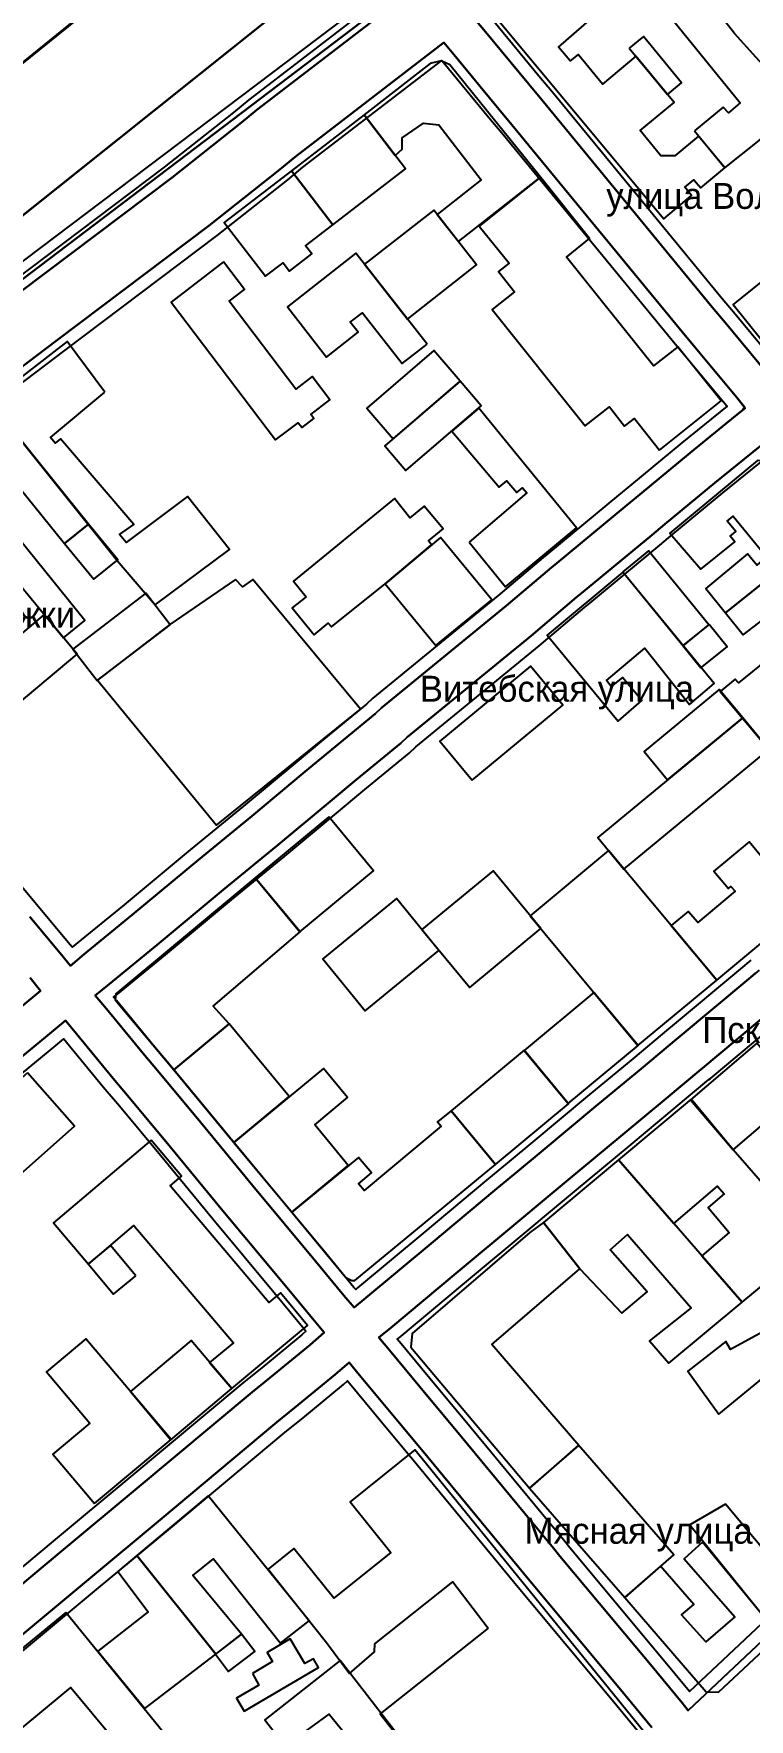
# Model space of a CAD drawing. Extents: x -1571 to 863, y -881 to 2148.
# Drawn here: x -40.2 to 125.2, y 183 to 572.8 of the extents above; entities that cross this region are included whole.
import ezdxf

# ---------------------------------------------------------------- set-up
doc = ezdxf.new("R2010")
doc.units = 0
for name, color, linetype in [('AREAS', 62, 'CONTINUOUS'), ('BUILDINGS_CONTEXT', 9, 'CONTINUOUS'), ('LABELS', 7, 'CONTINUOUS'), ('LAND_EDGE', 8, 'CONTINUOUS'), ('ROADS_CITY', 8, 'CONTINUOUS'), ('SIDEWALKS', 9, 'CONTINUOUS'), ('WATER', 5, 'CONTINUOUS')]:
    doc.layers.add(name, color=color, linetype=linetype)

msp = doc.modelspace()

# ---------------------------------------------------------------- linework, layer by layer
at = {"layer": 'AREAS'}
for points in [[(-101.2, 484), (-98.3, 480.5), (-95.8, 480), (40, 582.7), (55.9, 596.4), (70.8, 612.7), (82, 626.8), (90.6, 639.1), (98.3, 652.5), (109, 678.4), (108.4, 682.4), (104, 683.4), (98.6, 667.8), (92.3, 655.3), (70.008, 629.593), (73.4, 626.6), (70.8, 623.8), (67.609, 626.891), (47.5, 604.8), (32, 590.5)], [(-107.937, 464.089), (-97.522, 471.983), (-85.723, 480.882), (-68.73, 493.778), (-43.122, 513.184), (-8.178, 539.541), (7.896, 552.242), (11.429, 555.169), (49.056, 584.159), (69.429, 604.728), (81.999, 617.395), (93.29, 633.661), (97.891, 641.575), (101.471, 650.526), (104.867, 659.611), (104.3, 659.8), (100.9, 651.7), (93.3, 637.6), (84.7, 624.7), (73.5, 610.7), (57.8, 593.4), (41.9, 580.3), (-104.6, 469.1), (-107.8, 465.5)], [(41.1, 445.6), (52.8, 431.3), (65.7, 441.9), (53.9, 456.3)]]:
    msp.add_lwpolyline(points, close=True, dxfattribs=at)
msp.add_lwpolyline([(-42.146, 577.163), (-149.7, 490.3), (-148.3, 479), (-131.9, 495.9), (-130.9, 494.8), (-120.826, 502.933), (-123.8, 506.7), (-120.8, 509), (-117.945, 505.259), (-93.034, 525.372), (26.2, 622.1)], dxfattribs=at)
at = {"layer": 'BUILDINGS_CONTEXT'}
for points in [[(112.6, 550.3), (119.6, 541.8), (127.5, 548.1), (136.8, 556.2), (121.8, 572.8), (95.2, 606.8), (79.2, 591.6), (90.6, 577.9), (102.1, 589.2), (105, 585.8), (102.9, 584), (104.1, 582.3), (103.8, 580.7), (123.1, 556.8), (120.4, 554.5), (119.2, 555.8)], [(119.6, 541.8), (113.5, 549.1), (108, 544.5), (104.8, 544.5), (100, 550.4), (107.9, 556.9), (99, 567.6), (91.3, 561.1), (85.7, 568), (83.8, 566.5), (81.1, 569.7), (90.6, 577.9), (79.2, 591.6), (66.9, 579.8), (67.3, 575.8), (105.5, 530), (111.9, 535.4), (110.3, 537.3), (112.4, 539), (114, 537.1)], [(97.5, 569.4), (106.307, 558.692), (109.6, 561.4), (100.793, 572.108)], [(53.1, 531), (58, 524.7), (77, 539.6), (56, 565.6), (54, 566.5), (51.5, 565.9), (36.2, 554), (43.4, 544.6), (45, 546.1), (45, 548.7), (49.9, 552.1), (53.5, 551.7), (63.3, 539)], [(19.4, 541.1), (29, 528.6), (45.799, 541.502), (36.199, 554.002)], [(29, 528.6), (19.4, 541.1), (3.9, 529.1), (13.4, 516.7), (17.5, 519.8), (19, 517.9), (24.1, 521.9), (22.7, 523.7)], [(104.5, 476.5), (118.7, 487.9), (108.7, 500.4), (103.1, 496), (83, 521.1), (88.3, 525.4), (77, 539.6), (62.8, 528.3), (69.7, 519.7), (67.3, 517.8), (71, 513.1), (65.8, 509), (87.3, 482.1), (92.9, 486.5), (96.4, 482), (98.7, 483.8)], [(46.2, 506.8), (62.214, 519.311), (52.3, 532), (36.286, 519.489)], [(127.9, 515.3), (121.5, 510.2), (131.6, 497.6), (134.5, 497.3), (165.4, 522.3), (156, 533.4), (130, 512.7)], [(3.7, 520), (-8.4, 510.7), (15.7, 478.9), (21, 482.8), (21.9, 481.7), (24.6, 483.8), (23.9, 484.7), (28.3, 488.1), (24.2, 493.5), (20.4, 490.6), (5, 510.9), (8.6, 513.6)], [(50.8, 501), (34.3, 522), (18.5, 509.6), (27.5, 498), (34.8, 503.8), (33, 506.1), (35.8, 508.2), (45, 496.5)], [(-23.7, 489.9), (-32.4, 501.6), (-50.4, 487.7), (-20.9, 451), (-12.1, 440.7), (5.1, 453.5), (-4.6, 465.8), (-18.8, 455.1), (-20.3, 457), (-17, 459.3), (-34, 479.1), (-35.2, 478.1), (-36.3, 479.4)], [(42.896, 479.096), (58.4, 492.4), (52.304, 499.504), (36.8, 486.2)], [(58.411, 492.409), (41, 477.5), (45.889, 471.791), (63.3, 486.7)], [(-27.5, 459.4), (-50.4, 487.7), (-67.5, 474.6), (-33.3, 433.1), (-28.3, 437.1), (-52.8, 467.4), (-46.9, 472.1), (-33, 454.9)], [(60.5, 455.2), (68.9, 444.9), (85.3, 458.5), (62.7, 486.2), (56.5, 480.9), (67.4, 467.9), (69.2, 469.4), (71.5, 466.7), (72.8, 467.8), (73.8, 466.6)], [(-53.2, 448), (-48.8, 451.7), (-67.5, 474.6), (-84.5, 461.5), (-46.4, 415.7), (-30.1, 429.3), (-37.7, 438.5), (-49.3, 428.8), (-71.5, 455.5), (-62.8, 462.7), (-60.9, 460.4), (-62.5, 459.1)], [(127.1, 474.1), (106.9, 457.3), (114, 449), (121.9, 455.3), (120.8, 456.6), (122.1, 457.7), (120.1, 460.1), (121.5, 461.2), (129.2, 451.8), (127, 449.9), (124.8, 452.5), (115.2, 444.5), (119.7, 438.9), (143.2, 457.7), (129.9, 473.8)], [(22.8, 442.6), (19.6, 440), (24.7, 433.8), (27.9, 436.5), (28.7, 435.6), (41.1, 445.6), (51.8, 454.6), (51.1, 455.5), (54.5, 458.3), (50.1, 463.5), (46.8, 460.8), (43.2, 465.3), (19.9, 446.2)], [(-27.5, 459.4), (-33, 454.9), (-26.237, 446.634), (-20.737, 451.134)], [(169.8, 425.5), (143.2, 457.7), (119.7, 438.9), (123.8, 433.8), (134.7, 442.1), (140.1, 435.8), (138.1, 434.3), (137.7, 434.8), (122.7, 422.7), (122, 423.5), (118.5, 420.7), (128.2, 409.1), (148.4, 425.8), (157.6, 415.2)], [(95.99, 448.313), (109.952, 431.237), (115.9, 436.1), (101.938, 453.176)], [(96, 448.3), (78.5, 433.7), (94.9, 413.8), (100.4, 418.6), (95.9, 423.9), (93.3, 421.8), (92.2, 423.2), (101.1, 430.7), (111.4, 417.7), (117.1, 422.5)], [(6.5, 446.6), (-8.7, 436.2), (-25.4, 423.3), (2.1, 389.8), (35.4, 416.6), (10.5, 446.6), (8.1, 444.9)], [(-8.631, 436.11), (-14.205, 443.406), (-31.1, 430.5), (-25.526, 423.204)], [(115.973, 436.159), (109.9, 431.3), (114.027, 426.141), (120.1, 431)], [(61.2, 400.2), (82.1, 417.5), (74.63, 426.525), (53.73, 409.225)], [(106.312, 400.245), (123.7, 414.6), (118.288, 421.155), (100.9, 406.8)], [(123.7, 414.6), (90.2, 386.9), (96.262, 379.569), (129.762, 407.269)], [(28.019, 391.716), (11, 377.6), (21.381, 365.084), (38.4, 379.2)], [(117.7, 353.9), (150.6, 381.4), (140.6, 393.3), (135.8, 389.3), (137.9, 386.8), (136, 385.2), (135.6, 385.8), (131.5, 382.4), (132, 381.8), (130, 380.1), (125.2, 385.9), (117, 379.1), (120.4, 375.1), (121, 375.6), (122, 374.5), (113.3, 367.3), (111.1, 369.8), (107.2, 366.6)], [(117.7, 353.9), (92.7, 383.9), (74.6, 368.8), (99.5, 338.8)], [(49.582, 365.621), (60.631, 352.262), (77.049, 365.841), (66, 379.2)], [(-21.3, 349.4), (-7.8, 333.2), (5, 343.8), (1.3, 347.9), (21.4, 365.1), (11, 377.6), (-21.2, 350.8)], [(53.5, 360.8), (43.7, 372.8), (26.632, 358.861), (36.432, 346.861)], [(83.4, 325.4), (99.522, 338.818), (89.3, 351.1), (73.178, 337.682)], [(-7.805, 333.206), (6.1, 316.4), (18.905, 326.994), (5, 343.8)], [(136.83, 327.764), (126.974, 339.331), (111.643, 326.266), (121.5, 314.7)], [(56.3, 323.7), (66.6, 311.3), (83.481, 325.322), (73.181, 337.722)], [(-41.596, 332.504), (-65.2, 311.6), (-54.304, 299.296), (-30.7, 320.2)], [(6.1, 316.4), (19.5, 300.3), (32.5, 311.1), (24.8, 320.5), (32.4, 326.8), (26.8, 333.5)], [(34.1, 284.5), (66.6, 311.3), (56.3, 323.7), (53.2, 321.2), (54, 320.2), (36.2, 305.3), (34.9, 306.8), (37.9, 309.4), (34.9, 312.9), (19.5, 300.3), (32, 285.2), (33.4, 284.5)], [(111.8, 326.4), (95, 312.4), (107.8, 297.7), (117.9, 306.3), (119.4, 304.5), (115.7, 301.4), (120.6, 295.6), (114.3, 290.2), (123.6, 279.5), (134.8, 288.8), (136.8, 286.8), (142, 291.2), (121.5, 314.7)], [(-13, 316.9), (-35.6, 297.8), (-27.5, 288.3), (-17, 297.2), (6, 270.1), (0.5, 265.5), (5.6, 259.5), (23.1, 274.1), (16.9, 281.6), (14.2, 279.4), (-8.6, 306.4), (-6, 308.6)], [(95, 312.4), (77.7, 297.9), (86.1, 287.2), (95.8, 276.9), (101.6, 281.9), (93.1, 291.6), (97.1, 295.1), (111.8, 278.2), (102.2, 270.5), (106.6, 265.4), (123.6, 279.5)], [(47, 269.1), (74.4, 236.5), (85.8, 246.3), (65.7, 269.7), (86.1, 287.2), (77.7, 297.9), (74.5, 295.6), (47.3, 272.2)], [(-16.564, 285.556), (-22.4, 292.6), (-27.536, 288.344), (-21.7, 281.3)], [(149.1, 218.2), (165.2, 233.2), (130.9, 274), (120.9, 268.5), (119.8, 270.4), (111, 263.5), (118.2, 253.6), (129.8, 263.1), (141.2, 249.6), (140.3, 248.8), (148.3, 240), (150.3, 239.8), (141.3, 232.4), (140.5, 233.8), (137.3, 231.4)], [(-26.1, 232.9), (-8.4, 247.7), (-28.1, 271), (-37.2, 263.4), (-27.2, 251.5), (-35.7, 244.3)], [(-8.426, 247.678), (5.6, 259.5), (-3.774, 270.622), (-17.8, 258.8)], [(74.4, 236.5), (96.5, 211.2), (107.822, 221.09), (85.722, 246.39)], [(64.9, 204.1), (39.9, 184.3), (66.3, 150.6), (102.3, 175.7), (102.7, 177.9), (47.9, 245.3), (33, 233.3), (42.4, 221.6), (29.2, 211), (20, 222.5), (14, 217.7), (27.5, 200.8), (32.8, 193.6), (38.6, 198.6), (38.7, 200.5), (56.7, 214.8)], [(16.9, 200.6), (23.5, 205.8), (0.2, 234.7), (-16.3, 220.9), (1.9, 198.1), (7.9, 202.7), (-3.4, 216.3), (1.4, 220.1)], [(132.1, 202.4), (149.1, 218.2), (139.1, 229.4), (129.6, 221), (119.7, 232.8), (111.5, 228)], [(104.7, 218.4), (96.5, 211.2), (115.3, 189.4), (118.1, 189.3), (132.1, 202.4), (114.4, 224), (110.2, 220.1), (121.9, 206.7), (115.2, 200.9), (109.6, 207.2), (112.4, 209.6)], [(1.9, 198.1), (-16.3, 220.9), (-20.7, 217.2), (-13.7, 207.9), (-25.3, 198.8), (-14.5, 185.5)], [(-32.7, 207.7), (-66.6, 179.9), (-57.7, 168.8), (-31.6, 190.4), (-16.8, 172.6), (-9.2, 178.8)], [(7.9, 202.7), (1.858, 198.068), (4.9, 194.1), (10.942, 198.732)], [(10.4, 193.6), (11.9, 190.9), (6.7, 187.9), (8.5, 184.9), (25.7, 195), (24.5, 197), (22.5, 195.9), (19.1, 201.6), (13.8, 198.5), (15, 196.4)], [(48.2, 139.4), (66.3, 150.6), (30.7, 196.6), (13.3, 182.9), (18, 176.8), (28.1, 184.2), (47.7, 160.2), (36.4, 153.5)]]:
    msp.add_lwpolyline(points, close=True, dxfattribs=at)
at = {"layer": 'LAND_EDGE'}
for points in [[(-399.8, 747.8), (-486.8, 501.7), (-200.1, 427.7), (-193.1, 429.2), (-186.4, 434.5), (-148.3, 479), (-131.9, 495.9), (-130.9, 494.8), (18.1, 615.1)], [(32, 590.5), (-108.6, 478.2), (-131.4, 456.3), (-139.8, 443), (-177.4, 404.4), (-180.9, 404.8), (-186.5, 403.4), (-188.6, 400.9), (-195.5, 401.9), (-469.4, 471.6)]]:
    msp.add_lwpolyline(points, dxfattribs=at)
at = {"layer": 'ROADS_CITY'}
for points in [[(129.279, 494.355), (119.662, 505.975), (116.666, 509.57), (77.266, 557.47), (74.264, 561.073), (63.869, 573.666), (61.366, 576.693), (79.371, 594.872), (92.801, 608.405), (105.11, 626.139), (110.509, 635.425), (114.529, 645.474), (115.987, 649.375), (119.893, 645.059), (121.251, 643.409), (153.174, 605.983)], [(49.056, 584.159), (11.429, 555.169), (7.896, 552.242), (-8.178, 539.541), (-43.122, 513.184), (-68.73, 493.778), (-85.723, 480.882), (-97.522, 471.983), (-110.434, 462.195), (-118.469, 453.42), (-169.492, 397.395), (-179.155, 386.636), (-230.311, 332.183), (-244.043, 317.449), (-258.54, 301.606), (-263.946, 292.596), (-265.904, 284.622), (-264.94, 276.768), (-261.212, 267.268), (-255.643, 259.312), (-252.539, 255.673), (-220.852, 218.088), (-164.553, 151.29)], [(-60.27, 482.622), (-34.678, 502.016), (0.378, 528.459), (16.704, 541.358), (20.171, 544.231), (54.597, 570.755), (56.931, 567.934), (67.336, 555.327), (70.334, 551.73), (109.734, 503.83), (112.738, 500.225), (122.321, 488.645), (124.288, 486.228), (122.053, 484.385), (111.55, 475.882), (99.925, 466.262), (96.925, 463.762), (80.725, 450.362), (79.505, 449.345), (69.02, 440.457), (40.236, 416.889), (38.733, 415.487), (28.731, 407.267), (22.121, 401.758), (10.233, 391.869), (-2.065, 381.77), (-17.364, 369.071), (-28.47, 359.966), (-31.685, 357.279), (-34.025, 360.159), (-41.045, 368.583)], [(127.519, 356.257), (125.117, 354.255), (108.806, 340.629), (108.401, 340.326), (100.216, 333.455), (90.224, 325.161), (77.117, 314.256), (71.623, 309.66), (66.422, 305.36), (51.715, 293.053), (36.629, 280.465), (33.884, 278.207), (31.56, 280.978), (24.964, 288.972), (10.466, 306.37), (-1.628, 321.063), (-11.143, 332.581), (-14.842, 336.98), (-23.347, 347.286), (-25.94, 350.351), (-22.73, 353.034), (-11.636, 362.129), (3.665, 374.83), (15.967, 384.931), (27.879, 394.842), (34.469, 400.333), (44.667, 408.713), (46.164, 410.111), (74.78, 433.543), (85.295, 442.455), (86.475, 443.438), (102.675, 456.838), (105.675, 459.338), (117.25, 468.918), (127.747, 477.415)], [(-40.975, 354.441), (-38.584, 351.498), (-42.671, 348.065)], [(144.154, 216.165), (111.139, 185.039), (109.685, 186.847), (102.361, 195.676), (81.458, 220.78), (79.964, 222.573), (56.768, 250.668), (50.962, 257.674), (42.063, 268.374), (39.646, 271.293), (42.371, 273.535), (57.485, 286.147), (72.178, 298.44), (77.377, 302.74), (82.883, 307.344), (95.976, 318.239), (105.984, 326.545), (113.999, 333.274), (114.394, 333.571), (130.883, 347.345)], [(-46.234, 333.531), (-36.929, 341.135), (-32.839, 344.57), (-30.253, 341.514), (-21.758, 331.22), (-18.057, 326.819), (-8.572, 315.337), (3.534, 300.63), (18.036, 283.228), (24.64, 275.222), (26.981, 272.432), (23.707, 269.647), (14.454, 261.986), (10.345, 258.678), (-16.683, 236.056), (-33.278, 222.259), (-51.782, 206.856)], [(-102.763, 152.59), (-63.016, 185.745), (-46.018, 199.944), (-27.522, 215.341), (-10.917, 229.144), (16.055, 251.722), (20.146, 255.014), (29.493, 262.753), (32.743, 265.518), (35.137, 262.626), (44.038, 251.926), (49.832, 244.932), (73.036, 216.827), (74.542, 215.02), (95.439, 189.924), (102.715, 181.153)]]:
    msp.add_lwpolyline(points, dxfattribs=at)
at = {"layer": 'SIDEWALKS'}
for points in [[(153.174, 605.983), (121.251, 643.409), (119.893, 645.059), (115.987, 649.375), (114.529, 645.474), (110.509, 635.425), (105.11, 626.139), (92.801, 608.405), (79.371, 594.872), (61.366, 576.693), (63.869, 573.666), (74.264, 561.073), (77.266, 557.47), (116.666, 509.57), (119.662, 505.975), (129.279, 494.355)], [(131.598, 496.258), (121.97, 507.892), (118.977, 511.483), (79.577, 559.383), (76.573, 562.988), (66.182, 575.577), (65.409, 576.511), (81.502, 592.76), (95.115, 606.478), (107.644, 624.527), (113.213, 634.107), (117.058, 643.72), (117.621, 643.098), (118.952, 641.482), (150.89, 604.038)], [(47.066, 586.413), (9.556, 557.513), (6.009, 554.574), (-10.011, 541.916), (-44.931, 515.577), (-70.542, 496.168), (-87.533, 483.275), (-99.331, 474.376), (-112.463, 464.422), (-120.684, 455.443), (-121.358, 454.704), (-119.4, 452.8), (-112.2, 460.3), (-112.183, 460.285), (-110.434, 462.195), (-107.937, 464.089), (-107.8, 465.5), (-104.6, 469.1), (41.9, 580.3)], [(-41.045, 368.583), (-34.025, 360.159), (-31.685, 357.279), (-28.47, 359.966), (-17.364, 369.071), (-2.065, 381.77), (10.233, 391.869), (22.121, 401.758), (28.731, 407.267), (38.733, 415.487), (40.236, 416.889), (69.02, 440.457), (79.505, 449.345), (80.725, 450.362), (96.925, 463.762), (99.925, 466.262), (111.55, 475.882), (122.053, 484.385), (123.885, 485.896), (123.8, 486), (124.207, 486.328), (122.321, 488.645), (112.738, 500.225), (109.734, 503.83), (70.334, 551.73), (67.336, 555.327), (56.931, 567.934), (54.597, 570.755), (20.171, 544.231), (16.704, 541.358), (0.378, 528.459), (-34.678, 502.016), (-60.27, 482.622)], [(-58.458, 480.232), (-32.869, 499.623), (2.211, 526.084), (18.591, 539.026), (22.044, 541.887), (54.133, 566.61), (54.618, 566.023), (65.027, 553.412), (68.023, 549.817), (107.423, 501.917), (110.43, 498.308), (120.002, 486.742), (120.08, 486.647), (109.649, 478.204), (98.008, 468.57), (95.009, 466.07), (78.809, 452.67), (77.574, 451.642), (67.099, 442.762), (38.26, 419.149), (36.756, 417.744), (26.818, 409.578), (20.201, 404.064), (8.322, 394.181), (-3.975, 384.084), (-19.273, 371.386), (-30.383, 362.277), (-31.275, 361.532), (-31.709, 362.066), (-38.742, 370.505), (-50.93, 385.091)], [(127.747, 477.415), (117.25, 468.918), (105.675, 459.338), (102.675, 456.838), (86.475, 443.438), (85.295, 442.455), (74.78, 433.543), (46.164, 410.111), (44.667, 408.713), (34.469, 400.333), (27.879, 394.842), (15.967, 384.931), (3.665, 374.83), (-11.636, 362.129), (-22.73, 353.034), (-25.94, 350.351), (-23.347, 347.286), (-14.842, 336.98), (-11.143, 332.581), (-1.628, 321.063), (10.466, 306.37), (24.964, 288.972), (31.56, 280.978), (33.884, 278.207), (36.629, 280.465), (51.715, 293.053), (66.422, 305.36), (71.623, 309.66), (77.117, 314.256), (90.224, 325.161), (100.216, 333.455), (108.401, 340.326), (108.806, 340.629), (125.117, 354.255), (126.634, 355.519)], [(125.599, 358.562), (123.195, 356.559), (106.943, 342.982), (106.535, 342.677), (98.294, 335.758), (88.306, 327.468), (75.196, 316.559), (69.704, 311.967), (64.504, 307.666), (49.791, 295.355), (34.715, 282.775), (34.273, 282.411), (33.866, 282.896), (27.274, 290.887), (12.776, 308.284), (0.686, 322.972), (-8.839, 334.502), (-12.537, 338.9), (-21.045, 349.209), (-21.701, 349.984), (-20.817, 350.723), (-9.727, 359.814), (5.575, 372.516), (17.878, 382.619), (29.799, 392.536), (36.382, 398.022), (46.644, 406.456), (48.14, 407.851), (76.701, 431.238), (87.226, 440.158), (88.391, 441.13), (104.591, 454.53), (107.592, 457.03), (119.151, 466.596), (129.622, 475.073)], [(-42.671, 348.065), (-38.584, 351.498), (-40.975, 354.441)], [(130.883, 347.345), (114.394, 333.571), (113.999, 333.274), (105.984, 326.545), (95.976, 318.239), (82.883, 307.344), (77.377, 302.74), (72.178, 298.44), (57.485, 286.147), (42.371, 273.535), (39.646, 271.293), (42.063, 268.374), (50.962, 257.674), (56.768, 250.668), (79.964, 222.573), (81.458, 220.78), (102.361, 195.676), (109.685, 186.847), (111.139, 185.039), (144.154, 216.165)], [(-51.782, 206.856), (-33.278, 222.259), (-16.683, 236.056), (10.345, 258.678), (14.454, 261.986), (23.707, 269.647), (26.981, 272.432), (24.64, 275.222), (18.036, 283.228), (3.534, 300.63), (-8.572, 315.337), (-18.057, 326.819), (-21.758, 331.22), (-30.253, 341.514), (-32.839, 344.57), (-36.929, 341.135), (-46.234, 333.531)], [(142.126, 218.376), (111.433, 189.439), (104.668, 197.594), (83.763, 222.7), (82.273, 224.488), (59.079, 252.58), (53.271, 259.591), (44.371, 270.29), (43.876, 270.888), (44.285, 271.225), (59.409, 283.845), (74.096, 296.134), (79.296, 300.433), (84.804, 305.041), (97.894, 315.932), (107.906, 324.242), (115.865, 330.923), (116.257, 331.218), (132.805, 345.041)], [(-44.323, 331.218), (-35.015, 338.825), (-33.198, 340.351), (-32.555, 339.591), (-24.063, 329.3), (-20.361, 324.898), (-10.886, 313.428), (1.224, 298.716), (15.726, 281.313), (22.334, 273.304), (22.768, 272.787), (21.778, 271.945), (12.557, 264.31), (8.441, 260.997), (-18.604, 238.359), (-35.196, 224.566), (-53.703, 209.16)], [(102.715, 181.153), (95.439, 189.924), (74.542, 215.02), (73.036, 216.827), (49.832, 244.932), (44.038, 251.926), (35.137, 262.626), (32.743, 265.518), (29.493, 262.753), (20.146, 255.014), (16.055, 251.722), (-10.917, 229.144), (-27.522, 215.341), (-46.018, 199.944), (-63.016, 185.745), (-102.763, 152.59)], [(-100.805, 150.316), (-61.094, 183.442), (-44.097, 197.64), (-25.604, 213.034), (-8.996, 226.841), (17.959, 249.403), (22.043, 252.69), (31.422, 260.455), (32.371, 261.263), (32.829, 260.71), (41.729, 250.009), (47.521, 243.02), (70.727, 214.912), (72.237, 213.1), (93.132, 188.006), (100.099, 179.607)]]:
    msp.add_lwpolyline(points, dxfattribs=at)
at = {"layer": 'WATER'}
for points in [[(18.1, 615.1), (-130.9, 494.8), (-131.9, 495.9), (-148.3, 479), (-186.4, 434.5), (-193.1, 429.2), (-200.1, 427.7), (-486.8, 501.7), (-399.8, 747.8)], [(-469.4, 471.6), (-195.5, 401.9), (-188.6, 400.9), (-186.5, 403.4), (-180.9, 404.8), (-177.4, 404.4), (-139.8, 443), (-131.4, 456.3), (-108.6, 478.2), (32, 590.5)]]:
    msp.add_lwpolyline(points, dxfattribs=at)

# ---------------------------------------------------------------- texts
at = {"layer": 'LABELS'}
for s, p in [('улица Володи Ермака', (92.17, 532.267)), ('набережная реки Пряжки', (-125.352, 435.467)), ('Витебская улица', (49.089, 418.322)), ('Псковская улица', (114.376, 339.419)), ('Мясная улица', (73.268, 223.614))]:
    msp.add_text(s, height=6, dxfattribs=at).set_placement(p)

doc.saveas('drawing.dxf')
